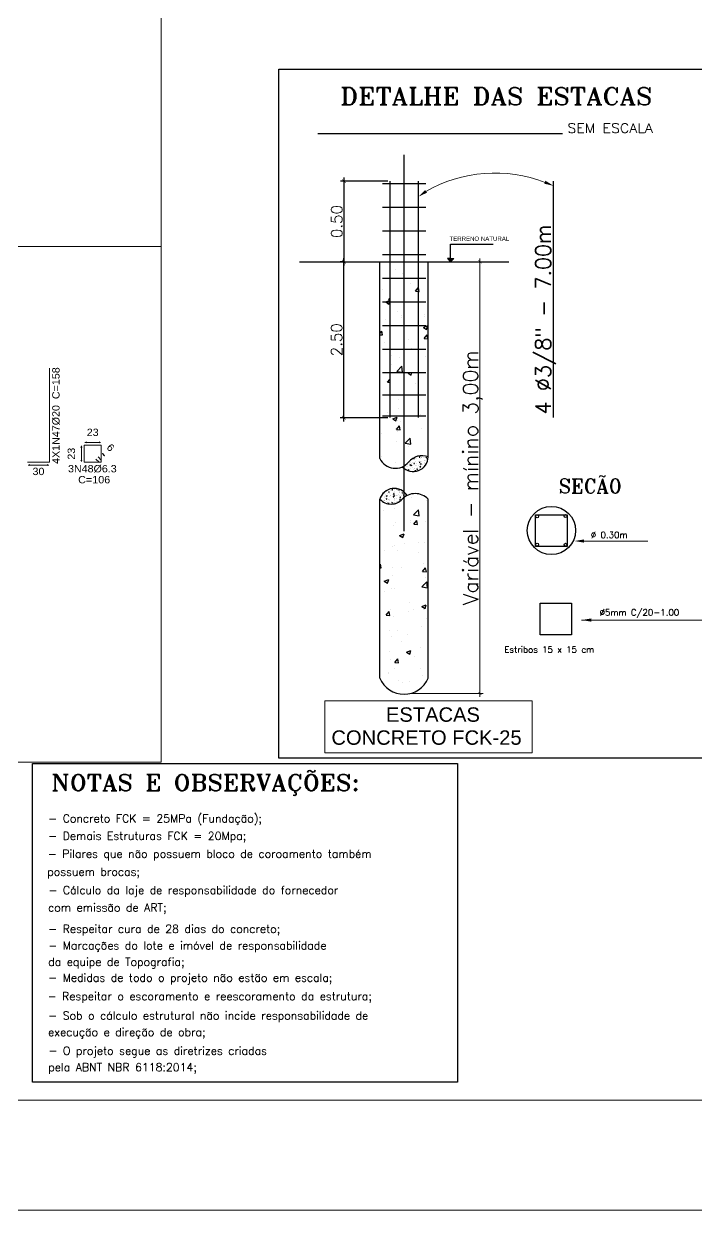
# Model space of a CAD drawing. Header units: millimetres. Extents: x 0 to 84, y 0 to 59.4.
# Drawn here: x 46.51 to 64.86, y 0 to 32.37 of the extents above; entities that cross this region are included whole.
import ezdxf
from ezdxf.enums import TextEntityAlignment as Align

# ---------------------------------------------------------------- set-up
doc = ezdxf.new("R2010")
doc.units = ezdxf.units.MM
doc.linetypes.add('CENTER2', pattern=[0])
for name, color, linetype in [('07-TEXTO', 7, 'Continuous'), ('DETALHE_ESTACAS', 8, 'Continuous'), ('DIV', 9, 'Continuous'), ('FERRO', 5, 'Continuous'), ('TEXTO0', 7, 'Continuous'), ('TEXTO1', 8, 'Continuous'), ('TEXTO2', 6, 'Continuous'), ('TXT_0', 7, 'Continuous'), ('TXT_1', 8, 'Continuous')]:
    doc.layers.add(name, color=color, linetype=linetype)
for name, color, linetype, lineweight in [('COTAS', 240, 'Continuous', 0), ('FUN_DES_ARMADURAS', 4, 'Continuous', 0), ('FUN_TXT_ARMADURAS', 3, 'Continuous', 0), ('QUAD_BORDA', 1, 'Continuous', 20), ('QUAD_LIMITES', 2, 'Continuous', 0), ('TABELAS', 1, 'Continuous', 9)]:
    doc.layers.add(name, color=color, linetype=linetype, lineweight=lineweight)
doc.styles.add('CYPETXT', font='arial.ttf', dxfattribs={"height": 0.2})
doc.styles.add('PADRAO_TXT', font='romans.shx')
doc.styles.add('ROMANS', font='romans', dxfattribs={"height": 0.17})
doc.styles.add('ROMANT', font='romant.shx')
doc.styles.add('TEXTO2', font='romant.shx')
doc.dimstyles.new('Indefinida', dxfattribs={"dimtxt": 0.1, "dimasz": 0.1, "dimexe": 0.1, "dimexo": 0.05, "dimgap": 0.05, "dimtad": 1, "dimzin": 0, "dimdsep": 46, "dimtxsty": 'PADRAO_TXT', "dimblk1": 'ARCHTICK', "dimblk2": 'ARCHTICK', "dimsah": 1, "dimcen": 0.09, "dimdle": 0.1, "dimadec": 0, "dimazin": 0, "dimtfac": 1, "dimtix": 1, "dimtmove": 0, "dimatfit": 3, "dimldrblk": 'ARCHTICK', "dimfxl": 1, "dimtolj": 1, "dimtzin": 0, "dimarcsym": 0})

# ---------------------------------------------------------------- blocks, each defined once
blk = doc.blocks.new('*X190')
at = {"color": 0}
for p, q in [((25.055, 22.133), (25.055, 22.133)), ((25.288, 21.993), (25.288, 21.993)), ((25.535, 21.694), (25.535, 21.694)), ((25.685, 21.435), (25.774, 21.541)), ((25.685, 21.435), (25.774, 21.427)), ((25.719, 21.434), (25.719, 21.434)), ((25.76, 21.38), (25.76, 21.38)), ((25.132, 20.793), (25.132, 20.793)), ((24.9, 20.686), (24.9, 20.686)), ((25.234, 20.591), (25.234, 20.591)), ((25.239, 20.661), (25.239, 20.661)), ((25.05, 19.6), (25.05, 19.6)), ((25.465, 19.902), (25.465, 19.902)), ((25.578, 19.619), (25.578, 19.619)), ((24.932, 19.396), (24.932, 19.396)), ((25.191, 19.329), (25.191, 19.329)), ((24.939, 19.113), (24.939, 19.113)), ((25.097, 18.889), (25.252, 19.052)), ((25.097, 18.889), (25.275, 18.862)), ((25.275, 18.862), (25.252, 19.052)), ((25.452, 18.838), (25.484, 18.85)), ((25.452, 18.838), (25.552, 18.771)), ((25.552, 18.771), (25.578, 18.85)), ((25.676, 18.491), (25.676, 18.491)), ((25.142, 17.998), (25.142, 17.998)), ((25.15, 17.702), (25.15, 17.702))]:
    blk.add_line(p, q, dxfattribs=at)
blk = doc.blocks.new('*X189')
at = {"color": 0}
for p, q in [((25.785, 22.103), (25.785, 22.103)), ((25.774, 21.541), (25.781, 21.549)), ((25.804, 21.424), (25.781, 21.549)), ((25.774, 21.427), (25.804, 21.424)), ((25.939, 20.288), (26.079, 20.342)), ((25.967, 20.641), (25.967, 20.641)), ((25.991, 20.691), (25.991, 20.691)), ((26.038, 20.221), (26.079, 20.342)), ((25.939, 20.288), (26.038, 20.221)), ((25.962, 19.93), (26.059, 20.045)), ((26.082, 19.92), (26.059, 20.045)), ((25.962, 19.93), (26.082, 19.92)), ((25.999, 19.351), (25.999, 19.351)), ((25.858, 17.536), (25.858, 17.536)), ((25.882, 17.079), (25.882, 17.079)), ((25.362, 16.61), (25.518, 16.772)), ((25.362, 16.61), (25.54, 16.582)), ((25.54, 16.582), (25.518, 16.772)), ((25.523, 16.628), (25.523, 16.628)), ((25.46, 16.519), (25.46, 16.519))]:
    blk.add_line(p, q, dxfattribs=at)
blk = doc.blocks.new('*X188')
at = {"color": 0}
for p, q in [((24.651, 21.479), (24.651, 21.479)), ((24.745, 21.093), (24.871, 21.142)), ((24.745, 21.093), (24.844, 21.026)), ((24.832, 21.169), (24.871, 21.21)), ((24.832, 21.169), (24.871, 21.162)), ((24.845, 21.026), (24.871, 21.105)), ((24.733, 20.525), (24.733, 20.525)), ((24.56, 20.094), (24.624, 20.171)), ((24.56, 20.053), (24.647, 20.045)), ((24.647, 20.045), (24.624, 20.171)), ((24.707, 19.803), (24.707, 19.803)), ((24.805, 18.551), (24.871, 18.629)), ((24.805, 18.551), (24.871, 18.546)), ((24.79, 17.581), (24.79, 17.581)), ((24.966, 17.388), (25.106, 17.441)), ((24.966, 17.388), (25.065, 17.321)), ((25.065, 17.32), (25.106, 17.441)), ((25.118, 17.332), (25.118, 17.332)), ((25.044, 17.068), (25.044, 17.068)), ((25.083, 17.047), (25.179, 17.162)), ((25.083, 17.047), (25.202, 17.036)), ((25.124, 16.979), (25.124, 16.979)), ((25.202, 17.036), (25.179, 17.162)), ((25.212, 17.312), (25.212, 17.312)), ((24.623, 16.913), (24.623, 16.913)), ((25.093, 16.666), (25.093, 16.666)), ((24.598, 16.19), (24.598, 16.19)), ((25.069, 16), (25.069, 16))]:
    blk.add_line(p, q, dxfattribs=at)
blk = doc.blocks.new('_ARCHTICK')
at = {"color": 0, "linetype": 'ByBlock', "const_width": 0.15}
blk.add_lwpolyline([(-0.5, -0.5), (0.5, 0.5)], dxfattribs=at)
blk = doc.blocks.new('*D195')
at = {"layer": 'COTAS', "color": 0, "lineweight": -2, "transparency": 16777216}
for p, q in [((55.242, 21.525), (55.242, 25.979)), ((55.211, 25.879), (55.142, 25.879)), ((56.438, 21.625), (55.142, 21.625))]:
    blk.add_line(p, q, dxfattribs=at)
at = {"layer": 'Defpoints', "color": 0, "transparency": 16777216}
for p in [(55.242, 25.879), (55.261, 25.879), (56.488, 21.625)]:
    blk.add_point(p, dxfattribs=at)
at = {"layer": 'COTAS', "color": 0, "lineweight": -2, "transparency": 16777216, "xscale": 0.1, "yscale": 0.1, "zscale": 0.1}
for p, rotation in [((55.242, 25.879), 90), ((55.242, 21.625), 270)]:
    blk.add_blockref('_ARCHTICK', p, dxfattribs=dict(at, rotation=rotation))
at = {"layer": 'COTAS', "color": 0, "transparency": 16777216, "insert": (55.042, 23.752), "char_height": 0.3, "attachment_point": 5, "rotation": 90, "style": 'PADRAO_TXT'}
blk.add_mtext('\\A1;2.50', dxfattribs=at)
blk = doc.blocks.new('*X187')
at = {"color": 0}
for p, q in [((25.566, 14.879), (25.566, 14.879)), ((26.031, 14.797), (26.031, 14.797)), ((24.673, 14.48), (24.673, 14.48)), ((25.02, 14.669), (25.02, 14.669)), ((25.038, 14.535), (25.038, 14.535)), ((25.627, 14.331), (25.783, 14.493)), ((25.627, 14.331), (25.805, 14.303)), ((25.74, 14.435), (25.74, 14.435)), ((25.805, 14.303), (25.783, 14.493)), ((24.996, 14.003), (24.996, 14.003)), ((25.04, 14.09), (25.04, 14.09)), ((25.517, 14.096), (25.517, 14.096)), ((25.541, 14.156), (25.541, 14.156)), ((25.638, 14.038), (25.734, 14.153)), ((25.638, 14.038), (25.757, 14.028)), ((25.757, 14.028), (25.734, 14.153)), ((26.006, 14.131), (26.006, 14.131)), ((25.186, 13.682), (25.326, 13.736)), ((25.186, 13.682), (25.286, 13.615)), ((25.286, 13.615), (25.326, 13.736)), ((24.705, 13.19), (24.705, 13.19)), ((24.972, 13.337), (24.972, 13.337)), ((25.015, 13.367), (25.015, 13.367)), ((25.114, 13.196), (25.114, 13.196)), ((25.351, 13.413), (25.351, 13.413)), ((25.772, 13.467), (25.772, 13.467)), ((25.982, 13.465), (25.982, 13.465)), ((25.773, 13.145), (25.773, 13.145)), ((24.56, 12.753), (24.577, 12.774)), ((24.56, 12.652), (24.6, 12.649)), ((24.6, 12.649), (24.577, 12.774)), ((24.947, 12.672), (24.947, 12.672)), ((25.246, 12.678), (25.246, 12.678)), ((25.915, 12.534), (26.012, 12.649)), ((25.915, 12.534), (26.035, 12.523)), ((25.958, 12.8), (25.958, 12.8)), ((26.035, 12.523), (26.012, 12.649)), ((24.699, 12.231), (24.84, 12.285)), ((24.699, 12.231), (24.799, 12.164)), ((24.799, 12.164), (24.84, 12.285)), ((24.953, 12.397), (24.953, 12.397)), ((25.892, 12.051), (26.048, 12.214)), ((25.933, 12.134), (25.933, 12.134)), ((25.983, 12.055), (25.983, 12.055)), ((26.021, 12.351), (26.021, 12.351)), ((26.07, 12.024), (26.048, 12.214)), ((24.72, 11.889), (24.72, 11.889)), ((24.923, 12.006), (24.923, 12.006)), ((25.032, 12.002), (25.032, 12.002)), ((25.892, 12.051), (26.07, 12.024)), ((24.563, 11.375), (24.563, 11.375)), ((24.899, 11.34), (24.899, 11.34)), ((25.511, 11.563), (25.511, 11.563)), ((25.631, 11.329), (25.631, 11.329)), ((25.893, 11.426), (26.033, 11.48)), ((25.893, 11.426), (25.993, 11.359)), ((25.909, 11.468), (25.909, 11.468)), ((25.957, 11.332), (25.957, 11.332)), ((25.993, 11.359), (26.033, 11.48)), ((24.758, 11.155), (24.855, 11.27)), ((24.758, 11.155), (24.878, 11.144)), ((24.878, 11.144), (24.855, 11.27)), ((24.985, 11.106), (24.985, 11.106)), ((25.457, 11.267), (25.457, 11.267)), ((26.053, 11.061), (26.053, 11.061)), ((24.874, 10.674), (24.874, 10.674)), ((25.109, 10.663), (25.109, 10.663)), ((25.885, 10.802), (25.885, 10.802)), ((24.931, 10.478), (24.931, 10.478)), ((25.233, 10.313), (25.233, 10.313)), ((25.431, 10.544), (25.431, 10.544)), ((24.85, 10.008), (24.85, 10.008)), ((25.407, 9.976), (25.547, 10.03)), ((25.407, 9.976), (25.506, 9.909)), ((25.506, 9.909), (25.547, 10.03)), ((25.663, 9.855), (25.663, 9.855)), ((25.86, 10.136), (25.86, 10.136)), ((24.905, 9.755), (24.905, 9.755)), ((25.026, 9.47), (25.026, 9.47)), ((25.036, 9.65), (25.132, 9.765)), ((25.036, 9.65), (25.155, 9.64)), ((25.155, 9.64), (25.132, 9.765)), ((25.836, 9.471), (25.836, 9.471)), ((24.826, 9.343), (24.826, 9.343)), ((24.844, 9.291), (24.844, 9.291)), ((25.137, 9.066), (25.137, 9.066)), ((25.911, 9.246), (25.911, 9.246)), ((25.265, 9.022), (25.265, 9.022)), ((25.505, 9.031), (25.505, 9.031)), ((25.812, 8.805), (25.812, 8.805))]:
    blk.add_line(p, q, dxfattribs=at)
blk = doc.blocks.new('*X191')
at = {"color": 0}
for p, q in [((25.792, 16.203), (25.815, 16.2)), ((25.815, 16.2), (25.815, 16.207)), ((25.896, 16.213), (25.896, 16.213)), ((25.896, 16.213), (25.896, 16.213)), ((25.342, 15.857), (25.342, 15.857)), ((25.37, 15.876), (25.37, 15.876)), ((25.417, 15.866), (25.417, 15.866)), ((25.427, 15.861), (25.427, 15.861)), ((25.486, 16.013), (25.486, 16.013)), ((25.486, 15.96), (25.486, 15.96)), ((25.496, 15.985), (25.496, 15.985)), ((25.508, 15.912), (25.532, 15.936)), ((25.508, 15.912), (25.535, 15.907)), ((25.522, 15.895), (25.522, 15.895)), ((25.526, 15.995), (25.526, 15.995)), ((25.53, 15.881), (25.53, 15.881)), ((25.535, 15.907), (25.532, 15.936)), ((25.55, 15.973), (25.55, 15.973)), ((25.556, 15.908), (25.577, 15.916)), ((25.556, 15.908), (25.571, 15.898)), ((25.571, 15.898), (25.577, 15.916)), ((25.575, 16.103), (25.575, 16.103)), ((25.587, 15.854), (25.587, 15.854)), ((25.609, 16), (25.609, 16)), ((25.629, 16.126), (25.65, 16.134)), ((25.629, 16.126), (25.644, 16.116)), ((25.636, 15.962), (25.65, 15.98)), ((25.636, 15.962), (25.654, 15.961)), ((25.644, 16.116), (25.65, 16.134)), ((25.647, 16.007), (25.647, 16.007)), ((25.654, 15.961), (25.65, 15.98)), ((25.661, 15.99), (25.661, 15.99)), ((25.678, 15.918), (25.678, 15.918)), ((25.681, 16.017), (25.681, 16.017)), ((25.685, 16.117), (25.685, 16.117)), ((25.688, 16.118), (25.688, 16.118)), ((25.705, 16.16), (25.705, 16.16)), ((25.71, 15.966), (25.71, 15.966)), ((25.72, 15.906), (25.72, 15.906)), ((25.721, 16.125), (25.721, 16.125)), ((25.747, 15.847), (25.747, 15.847)), ((25.795, 15.916), (25.795, 15.916)), ((25.799, 16.025), (25.799, 16.025)), ((25.807, 16), (25.807, 16)), ((25.808, 16.005), (25.829, 16.013)), ((25.808, 16.005), (25.823, 15.995)), ((25.809, 16.169), (25.824, 16.187)), ((25.809, 16.169), (25.827, 16.168)), ((25.823, 15.995), (25.829, 16.013)), ((25.823, 15.841), (25.823, 15.841)), ((25.827, 16.168), (25.824, 16.187)), ((25.828, 15.839), (25.828, 15.839)), ((25.829, 15.862), (25.852, 15.886)), ((25.829, 15.862), (25.855, 15.858)), ((25.832, 15.939), (25.832, 15.939)), ((25.835, 16.039), (25.835, 16.039)), ((25.835, 16.02), (25.835, 16.02)), ((25.839, 16.138), (25.839, 16.138)), ((25.851, 15.944), (25.865, 15.961)), ((25.851, 15.944), (25.869, 15.942)), ((25.855, 15.858), (25.852, 15.886)), ((25.865, 16.153), (25.865, 16.153)), ((25.869, 15.942), (25.865, 15.961)), ((25.87, 15.959), (25.87, 15.959)), ((25.874, 16.035), (25.874, 16.035)), ((25.878, 16.143), (25.878, 16.143)), ((25.896, 16.155), (25.896, 16.155)), ((25.907, 15.841), (25.907, 15.841)), ((25.909, 15.931), (25.909, 15.931)), ((25.953, 16.153), (25.953, 16.153)), ((25.967, 15.993), (25.967, 15.993)), ((25.983, 15.958), (25.983, 15.958)), ((25.987, 16.058), (25.987, 16.058)), ((25.988, 16.05), (25.988, 16.05)), ((25.991, 16.158), (25.991, 16.158)), ((26.01, 16.05), (26.01, 16.05)), ((26.024, 16.15), (26.039, 16.168)), ((26.024, 16.15), (26.042, 16.149)), ((26.025, 16.146), (26.025, 16.146)), ((26.03, 15.953), (26.03, 15.953)), ((26.042, 16.149), (26.039, 16.168)), ((26.06, 16.102), (26.081, 16.11)), ((26.06, 16.102), (26.075, 16.092)), ((26.066, 16.168), (26.066, 16.168)), ((26.075, 16.092), (26.081, 16.11)), ((25.452, 15.763), (25.452, 15.763)), ((25.462, 15.756), (25.477, 15.773)), ((25.462, 15.756), (25.48, 15.754)), ((25.473, 15.781), (25.473, 15.781)), ((25.48, 15.754), (25.477, 15.773)), ((25.518, 15.795), (25.518, 15.795)), ((25.641, 15.788), (25.641, 15.788)), ((25.648, 15.811), (25.648, 15.811)), ((25.671, 15.718), (25.671, 15.718)), ((25.674, 15.818), (25.674, 15.818)), ((25.677, 15.737), (25.692, 15.754)), ((25.677, 15.737), (25.695, 15.735)), ((25.695, 15.735), (25.692, 15.754)), ((25.716, 15.798), (25.716, 15.798)), ((25.72, 15.745), (25.72, 15.745)), ((25.735, 15.788), (25.756, 15.796)), ((25.735, 15.788), (25.75, 15.777)), ((25.75, 15.777), (25.756, 15.796)), ((25.83, 15.813), (25.83, 15.813)), ((24.784, 15.08), (24.784, 15.08)), ((24.812, 15.109), (24.812, 15.109)), ((24.833, 15.062), (24.854, 15.07)), ((24.848, 15.052), (24.854, 15.07)), ((24.868, 15.147), (24.868, 15.147)), ((24.875, 15.069), (24.875, 15.069)), ((24.884, 15.114), (24.884, 15.114)), ((24.942, 15.135), (24.956, 15.152)), ((24.942, 15.135), (24.959, 15.134)), ((24.943, 15.157), (24.943, 15.157)), ((24.959, 15.134), (24.956, 15.152)), ((24.959, 15.11), (24.959, 15.11)), ((24.972, 15.103), (24.972, 15.103)), ((25.035, 15.133), (25.035, 15.133)), ((25.057, 15.171), (25.057, 15.171)), ((25.085, 15.159), (25.106, 15.167)), ((25.085, 15.159), (25.1, 15.149)), ((25.1, 15.149), (25.106, 15.167)), ((25.132, 15.096), (25.132, 15.096)), ((25.134, 15.14), (25.134, 15.14)), ((25.157, 15.116), (25.171, 15.134)), ((25.157, 15.116), (25.175, 15.115)), ((25.167, 15.078), (25.167, 15.078)), ((25.175, 15.115), (25.171, 15.134)), ((25.243, 15.088), (25.243, 15.088)), ((24.597, 14.871), (24.597, 14.871)), ((24.631, 14.792), (24.631, 14.792)), ((24.669, 14.805), (24.669, 14.805)), ((24.677, 15.033), (24.694, 15.031)), ((24.694, 15.031), (24.692, 15.048)), ((24.694, 14.804), (24.694, 14.804)), ((24.707, 14.802), (24.707, 14.802)), ((24.71, 14.91), (24.71, 14.91)), ((24.719, 14.793), (24.719, 14.793)), ((24.722, 14.893), (24.722, 14.893)), ((24.726, 14.993), (24.726, 14.993)), ((24.728, 14.715), (24.73, 14.717)), ((24.731, 14.714), (24.73, 14.717)), ((24.752, 14.957), (24.752, 14.957)), ((24.757, 14.763), (24.757, 14.763)), ((24.76, 14.845), (24.781, 14.853)), ((24.76, 14.845), (24.775, 14.835)), ((24.768, 14.928), (24.782, 14.946)), ((24.768, 14.928), (24.786, 14.927)), ((24.772, 14.901), (24.772, 14.901)), ((24.775, 14.835), (24.781, 14.853)), ((24.786, 14.927), (24.782, 14.946)), ((24.783, 14.7), (24.783, 14.7)), ((24.785, 14.92), (24.785, 14.92)), ((24.789, 15.028), (24.789, 15.028)), ((24.81, 14.703), (24.824, 14.72)), ((24.81, 14.703), (24.828, 14.701)), ((24.82, 14.817), (24.82, 14.817)), ((24.828, 14.701), (24.824, 14.72)), ((24.833, 15.062), (24.848, 15.052)), ((24.843, 14.835), (24.843, 14.835)), ((24.854, 14.797), (24.854, 14.797)), ((24.864, 15.038), (24.864, 15.038)), ((24.869, 14.715), (24.869, 14.715)), ((24.873, 14.814), (24.873, 14.814)), ((24.876, 14.914), (24.876, 14.914)), ((24.88, 15.014), (24.88, 15.014)), ((24.899, 14.935), (24.899, 14.935)), ((24.912, 14.95), (24.912, 14.95)), ((24.917, 14.757), (24.917, 14.757)), ((24.931, 14.723), (24.931, 14.723)), ((24.939, 14.724), (24.96, 14.732)), ((24.939, 14.724), (24.954, 14.714)), ((24.947, 14.931), (24.947, 14.931)), ((24.954, 14.714), (24.96, 14.732)), ((24.958, 14.73), (24.958, 14.73)), ((24.978, 15.053), (24.978, 15.053)), ((24.983, 14.909), (24.998, 14.927)), ((24.983, 14.909), (25.001, 14.908)), ((24.987, 14.985), (25.011, 15.01)), ((24.987, 14.985), (25.014, 14.981)), ((25.001, 14.908), (24.998, 14.927)), ((25.006, 14.733), (25.006, 14.733)), ((25.01, 14.841), (25.01, 14.841)), ((25.014, 14.981), (25.011, 15.01)), ((25.012, 14.941), (25.033, 14.949)), ((25.012, 14.941), (25.027, 14.931)), ((25.014, 14.79), (25.014, 14.79)), ((25.018, 14.865), (25.018, 14.865)), ((25.02, 14.734), (25.02, 14.734)), ((25.024, 14.834), (25.024, 14.834)), ((25.027, 14.931), (25.033, 14.949)), ((25.028, 14.933), (25.028, 14.933)), ((25.031, 15.033), (25.031, 15.033)), ((25.032, 14.692), (25.039, 14.701)), ((25.035, 15.062), (25.035, 15.062)), ((25.04, 14.694), (25.039, 14.701)), ((25.072, 14.943), (25.072, 14.943)), ((25.077, 14.75), (25.077, 14.75)), ((25.085, 14.851), (25.085, 14.851)), ((25.089, 14.96), (25.089, 14.96)), ((25.119, 14.748), (25.119, 14.748)), ((25.122, 14.961), (25.122, 14.961)), ((25.133, 14.76), (25.133, 14.76)), ((25.164, 14.97), (25.164, 14.97)), ((25.174, 14.783), (25.174, 14.783)), ((25.176, 14.756), (25.176, 14.756)), ((25.18, 14.856), (25.18, 14.856)), ((25.184, 14.956), (25.184, 14.956)), ((25.187, 15.056), (25.187, 15.056)), ((25.191, 14.821), (25.212, 14.829)), ((25.191, 14.821), (25.206, 14.811)), ((25.193, 14.896), (25.193, 14.896)), ((25.195, 15.056), (25.195, 15.056)), ((25.198, 14.891), (25.213, 14.908)), ((25.198, 14.891), (25.216, 14.889)), ((25.198, 14.866), (25.198, 14.866)), ((25.206, 14.81), (25.212, 14.829)), ((25.216, 14.889), (25.213, 14.908)), ((25.233, 14.937), (25.233, 14.937)), ((25.264, 15.038), (25.285, 15.046)), ((25.264, 15.038), (25.279, 15.028)), ((25.277, 14.985), (25.277, 14.985)), ((25.279, 15.028), (25.285, 15.046)), ((25.296, 14.991), (25.296, 14.991)), ((25.307, 14.936), (25.326, 14.955)), ((25.307, 14.936), (25.326, 14.933))]:
    blk.add_line(p, q, dxfattribs=at)
blk = doc.blocks.new('*D196')
at = {"layer": 'COTAS', "color": 0, "lineweight": -2, "transparency": 16777216}
for p, q in [((55.247, 25.779), (55.247, 28.175)), ((56.443, 28.075), (55.147, 28.075)), ((55.216, 25.879), (55.147, 25.879))]:
    blk.add_line(p, q, dxfattribs=at)
at = {"layer": 'Defpoints', "color": 0, "transparency": 16777216}
for p in [(55.247, 28.075), (56.493, 28.075), (55.266, 25.879)]:
    blk.add_point(p, dxfattribs=at)
at = {"layer": 'COTAS', "color": 0, "lineweight": -2, "transparency": 16777216, "xscale": 0.1, "yscale": 0.1, "zscale": 0.1}
for p, rotation in [((55.247, 28.075), 90), ((55.247, 25.879), 270)]:
    blk.add_blockref('_ARCHTICK', p, dxfattribs=dict(at, rotation=rotation))
at = {"layer": 'COTAS', "color": 0, "transparency": 16777216, "insert": (55.047, 26.977), "char_height": 0.3, "attachment_point": 5, "rotation": 90, "style": 'PADRAO_TXT'}
blk.add_mtext('\\A1;0.50', dxfattribs=at)

msp = doc.modelspace()

# ---------------------------------------------------------------- hatches: boundary and pattern name
at = {"true_color": 0x000000}
h = msp.add_hatch(color=18, dxfattribs=at)
h.dxf.hatch_style = 1
h.paths.add_polyline_path([(58.23827, 25.96382), (58.15306, 25.96382), (58.06785, 25.96382), (58.15306, 25.87862)])

# ---------------------------------------------------------------- linework, layer by layer
at = {"color": 18, "true_color": 0x000000}
for p, q in [((58.15306, 25.96382), (58.15306, 26.35525)), ((58.15306, 26.35525), (59.31866, 26.35525)), ((58.15306, 25.96382), (58.06785, 25.96382)), ((58.06785, 25.96382), (58.15306, 25.87862)), ((58.15306, 25.96382), (58.23827, 25.96382)), ((58.23827, 25.96382), (58.15306, 25.87862)), ((60.46868, 18.11359), (60.47255, 18.97569)), ((60.47255, 18.93483), (60.47255, 18.97569)), ((60.47255, 18.97569), (61.33091, 18.97569)), ((61.33091, 18.97569), (61.33091, 18.11359)), ((61.33091, 18.11359), (60.46868, 18.11359)), ((60.59412, 15.70367), (60.59799, 16.56577)), ((60.59799, 16.56577), (61.45635, 16.56577)), ((61.45635, 16.56577), (61.45635, 15.70367)), ((61.45635, 15.70367), (60.59412, 15.70367))]:
    msp.add_line(p, q, dxfattribs=at)
msp.add_lwpolyline([(46.75024, 12.18807), (58.3391, 12.18807), (58.3391, 3.4989), (46.75024, 3.4989)], close=True, dxfattribs=at)
at = {"layer": 'COTAS', "color": 18, "true_color": 0x000000}
for p, q in [((58.95456, 14.01224), (58.95456, 25.96382)), ((58.88002, 25.87862), (59.03977, 25.87862)), ((57.06081, 14.09745), (59.03977, 14.09745))]:
    msp.add_line(p, q, dxfattribs=at)
at = {"layer": 'COTAS', "color": 18, "linetype": 'ByBlock', "true_color": 0x000000}
for p, q in [((61.76343, 18.25564), (63.53045, 18.25564)), ((61.72797, 16.10321), (65.84042, 16.10321))]:
    msp.add_line(p, q, dxfattribs=at)
at = {"layer": 'COTAS', "color": 18, "true_color": 0x000000}
msp.add_arc((59.36375, 24.49349), 3.80506, 68.916463, 119.770935, dxfattribs=at)
at = {"layer": 'COTAS', "color": 18, "linetype": 'ByBlock', "true_color": 0x000000}
for points in [[(60.74173, 28.08977), (60.70852, 28.0104), (60.96325, 27.95044)], [(57.46149, 27.83501), (57.50992, 27.76389), (57.27234, 27.65416)], [(61.79655, 18.30321), (61.79655, 18.21528), (61.53278, 18.25925)], [(61.99173, 16.14717), (61.99173, 16.05925), (61.72797, 16.10321)]]:
    msp.add_solid(points, dxfattribs=at)
at = {"layer": 'DETALHE_ESTACAS', "color": 18, "linetype": 'Continuous', "true_color": 0x000000}
for p, q in [((54.02858, 25.87862), (56.22518, 25.87862)), ((56.22518, 20.51013), (56.22518, 25.87862)), ((57.54315, 20.55429), (57.54315, 25.87862)), ((57.54315, 25.87862), (59.73975, 25.87862)), ((56.22518, 14.51888), (56.22518, 19.40041)), ((57.54315, 14.51888), (57.54315, 19.40041))]:
    msp.add_line(p, q, dxfattribs=at)
at = {"layer": 'DETALHE_ESTACAS', "color": 18, "true_color": 0x000000}
msp.add_circle((60.90497, 18.54712), 0.65898, dxfattribs=at)
at = {"layer": 'DETALHE_ESTACAS', "color": 18, "linetype": 'Continuous', "true_color": 0x000000}
for centre, radius, start, end in [((56.64686, 20.71172), 0.46739, 205.550699, 320.725746), ((57.1357, 20.56268), 0.40753, 222.958991, 358.820925), ((57.37048, 20.11998), 0.46737, 68.319123, 140.725746), ((56.61801, 19.2882), 0.40854, 31.27081, 164.057833), ((57.18914, 19.06946), 0.48461, 43.072027, 136.927973), ((56.88416, 14.79345), 0.7139, 202.619865, 337.380135)]:
    msp.add_arc(centre, radius, start, end, dxfattribs=at)
at = {"layer": 'DETALHE_ESTACAS', "color": 18, "true_color": 0x000000}
msp.add_arc((56.53016, 19.68552), 0.41749, 223.072027, 316.927973, dxfattribs=at)
at = {"layer": 'DIV', "color": 18, "linetype": 'CENTER2', "true_color": 0x000000}
msp.add_line((56.88416, 18.52698), (56.88416, 28.79999), dxfattribs=at)
at = {"layer": 'DIV', "color": 18, "true_color": 0x000000}
msp.add_line((56.22518, 25.87862), (57.54315, 25.87862), dxfattribs=at)
at = {"layer": 'FERRO', "color": 18, "true_color": 0x000000}
for p, q in [((56.29223, 28.01158), (57.4743, 28.01158)), ((56.49261, 28.07522), (56.49261, 21.62866)), ((57.26872, 28.07522), (57.26872, 21.62866)), ((60.95266, 28.07522), (60.95266, 21.62866)), ((56.29223, 27.36693), (57.4743, 27.36693)), ((56.29223, 26.72227), (57.4743, 26.72227)), ((56.29223, 26.07761), (57.4743, 26.07761)), ((56.29223, 25.43296), (57.4743, 25.43296)), ((56.29223, 24.7883), (57.4743, 24.7883)), ((56.29223, 24.14365), (57.4743, 24.14365)), ((56.29223, 23.49899), (57.4743, 23.49899)), ((56.29223, 22.85433), (57.4743, 22.85433)), ((56.29223, 22.25284), (57.4743, 22.25284)), ((56.29223, 21.67629), (57.4743, 21.67629))]:
    msp.add_line(p, q, dxfattribs=at)
for centre in [(60.51341, 18.93483), (61.28952, 18.94206), (60.51381, 18.15886), (61.2889, 18.15674)]:
    msp.add_circle(centre, 0.04086, dxfattribs=at)
at = {"layer": 'FUN_DES_ARMADURAS', "color": 18, "true_color": 0x000000}
for points in [[(46.6123, 20.40865), (47.2123, 20.40865), (47.2123, 22.97185)], [(48.53591, 20.55404), (48.625, 20.46494), (48.625, 20.40865), (48.1576, 20.40865), (48.1576, 20.87605), (48.625, 20.87605), (48.625, 20.40865), (48.56871, 20.40865), (48.47961, 20.49774)]]:
    msp.add_lwpolyline(points, dxfattribs=at)
at = {"layer": 'FUN_TXT_ARMADURAS', "color": 18, "true_color": 0x000000}
for p, q in [((48.0701, 20.81585), (48.0826, 20.85585)), ((48.0951, 20.81585), (48.0826, 20.85585)), ((48.0826, 20.42885), (48.0826, 20.85585)), ((48.2178, 20.96355), (48.1778, 20.95105)), ((48.2178, 20.93855), (48.1778, 20.95105)), ((48.1778, 20.95105), (48.6048, 20.95105)), ((48.5648, 20.96355), (48.6048, 20.95105)), ((48.5648, 20.93855), (48.6048, 20.95105)), ((48.0701, 20.46885), (48.0826, 20.42885)), ((48.0951, 20.46885), (48.0826, 20.42885)), ((48.6757, 20.6087), (48.65626, 20.64582)), ((48.69338, 20.62638), (48.65626, 20.64582)), ((48.65626, 20.64582), (48.71679, 20.58529)), ((48.67966, 20.60474), (48.71679, 20.58529)), ((48.69734, 20.62242), (48.71679, 20.58529)), ((46.6725, 20.34615), (46.6325, 20.33365)), ((46.6725, 20.32115), (46.6325, 20.33365)), ((46.6325, 20.33365), (47.1921, 20.33365)), ((47.1521, 20.34615), (47.1921, 20.33365)), ((47.1521, 20.32115), (47.1921, 20.33365))]:
    msp.add_line(p, q, dxfattribs=at)
at = {"layer": 'QUAD_BORDA', "color": 18, "true_color": 0x000000}
msp.add_lwpolyline([(3, 3), (81, 3), (81, 56.4), (3, 56.4), (3, 3)], close=True, dxfattribs=at)
at = {"layer": 'QUAD_LIMITES', "color": 18, "true_color": 0x000000}
for points in [[(0, 0), (84, 0), (84, 59.4), (0, 59.4), (0, 0)], [(28.05021, 40.57241), (50.25935, 40.57241), (50.25935, 26.29833), (28.05021, 26.29833)], [(28.05021, 26.29833), (50.25892, 26.29833), (50.25892, 12.22877), (28.05021, 12.22877)]]:
    msp.add_lwpolyline(points, close=True, dxfattribs=at)
at = {"layer": 'TABELAS', "color": 18, "true_color": 0x000000}
msp.add_lwpolyline([(54.71902, 12.47937), (60.3793, 12.47937), (60.3793, 13.90236), (54.71902, 13.90236), (54.71902, 12.47937)], close=True, dxfattribs=at)
at = {"layer": 'TEXTO2', "color": 18, "true_color": 0x000000}
msp.add_line((61.20328, 29.3713), (54.53599, 29.3713), dxfattribs=at)
at = {"layer": 'TXT_1', "color": 18, "true_color": 0x000000}
msp.add_lwpolyline([(53.46663, 31.13464), (66.54223, 31.13464), (66.54223, 12.33958), (53.46663, 12.33958)], close=True, dxfattribs=at)

# ---------------------------------------------------------------- block references
at = {"layer": 'COTAS', "color": 18, "true_color": 0x000000, "xscale": 0.08520944534561474, "yscale": 0.08520944534561474, "zscale": 0.08520944534561474}
for p, rotation in [((58.95456, 25.87862), 90), ((58.95456, 14.09745), 270)]:
    msp.add_blockref('_ARCHTICK', p, dxfattribs=dict(at, rotation=rotation))
at = {"layer": 'DIV', "color": 18, "true_color": 0x000000, "xscale": 0.8595416534818691, "yscale": 0.8595416534818691, "zscale": 0.8595416534818691}
for name in ['*X190', '*X189', '*X188', '*X191', '*X187']:
    msp.add_blockref(name, (35.11508, 6.65184), dxfattribs=at)

# ---------------------------------------------------------------- texts
at = {"layer": '07-TEXTO', "color": 18, "true_color": 0x000000, "style": 'CYPETXT'}
for s, height, p in [('TERRENO NATURAL', 0.1186469, (58.93832, 26.44918)), ('ESTACAS', 0.393262, (57.67236, 13.32813)), ('CONCRETO FCK-25', 0.3932625, (57.49694, 12.70032))]:
    msp.add_text(s, height=height, rotation=360, dxfattribs=at).set_placement(p, align=Align.CENTER)
at = {"layer": '07-TEXTO', "color": 18, "true_color": 0x000000, "style": 'ROMANS'}
for s, p in [('- Concreto FCK = 25MPa (Fundação);', (47.17977, 10.58112)), ('- Demais Estruturas FCK = 20Mpa;', (47.17977, 10.10494)), ('- Pilares que não possuem bloco de coroamento também', (47.16848, 9.61753)), ('possuem brocas;', (47.15172, 9.12784)), ('- Cálculo da laje de responsabilidade do fornecedor', (47.18477, 8.62637)), ('com emissão de ART;', (47.17456, 8.15038)), ('- Respeitar cura de 28 dias do concreto;', (47.17977, 7.56875)), ('- Marcações do lote e imóvel de responsabilidade ', (47.18046, 7.11484)), ('da equipe de Topografia;', (47.17866, 6.66797)), ('- Medidas de todo o projeto não estão em escala;', (47.17977, 6.23664)), ('- Respeitar o escoramento e reescoramento da estrutura;', (47.16329, 5.73143)), ('- Sob o cálculo estrutural não incide responsabilidade de ', (47.17956, 5.20251)), ('execução e direção de obra;', (47.17322, 4.75235)), ('- O projeto segue as diretrizes criadas', (47.18567, 4.24353)), ('pela ABNT NBR 6118:2014;', (47.17933, 3.79337))]:
    msp.add_text(s, height=0.2183033, rotation=360, dxfattribs=at).set_placement(p)
at = {"layer": 'COTAS', "color": 18, "true_color": 0x000000, "insert": (58.75979, 19.98803), "char_height": 0.4094916, "attachment_point": 5, "rotation": 90, "style": 'PADRAO_TXT'}
msp.add_mtext('\\A1;Variável - mínino 3,00m ', dxfattribs=at)
at = {"layer": 'FUN_TXT_ARMADURAS', "color": 18, "true_color": 0x000000, "style": 'CYPETXT'}
for s, rotation, width, p, p2 in [('4X1N47%%c20  C=158', 90, 1.044709, (47.4873, 20.36275), (47.4873, 22.99975)), ('23', 90, 1.042546, (47.9076, 20.48035), (47.9076, 20.80435)), ('6', 315, 1.042546, (48.75299, 20.79658), (48.86754, 20.68203))]:
    msp.add_text(s, height=0.2, rotation=rotation, dxfattribs=dict(at, width=width)).set_placement(p, p2, align=Align.FIT)
for s, width, p, p2 in [('23', 1.042546, (48.2293, 21.12605), (48.5533, 21.12605)), ('30', 1.042546, (46.7503, 20.05865), (47.0743, 20.05865)), ('3N48%%c6.3', 1.041086, (47.7193, 20.13365), (49.0453, 20.13365)), (' C=106', 1.053117, (47.9128, 19.83365), (48.8698, 19.83365))]:
    msp.add_text(s, height=0.2, dxfattribs=dict(at, width=width)).set_placement(p, p2, align=Align.FIT)
at = {"layer": 'TEXTO0', "color": 18, "true_color": 0x000000, "style": 'ROMANS'}
msp.add_text('4 %%C3/8" - 7.00m', height=0.414333, rotation=90, dxfattribs=at).set_placement((60.88625, 21.71235))
for s, height, p in [('%%C 0.30m', 0.171908, (61.97948, 18.34101)), (' %%C5mm C/20-1.00', 0.1719083, (62.09987, 16.22477)), ('Estribos 15 x 15 cm', 0.1719083, (59.61981, 15.21463))]:
    msp.add_text(s, height=height, dxfattribs=at).set_placement(p)
at = {"layer": 'TEXTO1', "color": 18, "true_color": 0x000000, "style": 'ROMANT'}
msp.add_text('SECÃO', height=0.386794, dxfattribs=at).set_placement((61.10538, 19.56575))
at = {"layer": 'TEXTO2', "color": 18, "true_color": 0x000000, "style": 'TEXTO2', "width": 1.1}
msp.add_text('DETALHE DAS ESTACAS', height=0.4727479, dxfattribs=at).set_placement((55.14477, 30.15834))
at = {"layer": 'TEXTO2', "color": 1, "style": 'TEXTO2', "width": 1.1}
msp.add_text('NOTAS E OBSERVAÇÕES:', height=0.4451047, dxfattribs=at).set_placement((47.26272, 11.44601))
at = {"layer": 'TXT_0', "color": 18, "true_color": 0x000000, "style": 'TEXTO2', "width": 1.1}
msp.add_text('SEM ESCALA', height=0.257862, dxfattribs=at).set_placement((61.33838, 29.39831))

# ---------------------------------------------------------------- dimensions: what is measured, and where the dimension line sits
at = {"layer": 'COTAS', "color": 18, "true_color": 0x000000}
for base, p1, p2, text, picture, middle in [((55.24708, 28.07522), (55.26561, 25.87862), (56.49261, 28.07522), '0.50', '*D196', (55.04708, 26.97692)), ((55.24212, 25.87862), (56.48765, 21.62533), (55.26065, 25.87862), '2.50', '*D195', (55.04212, 23.75197))]:
    dim = msp.add_linear_dim(base=base, p1=p1, p2=p2, angle=90, text=text, dimstyle='Indefinida', override={"dimtxt": 0.3}, dxfattribs=at)
    dim.commit()
    dim.dimension.update_dxf_attribs({"geometry": picture, "text_midpoint": middle})

doc.saveas('drawing.dxf')
